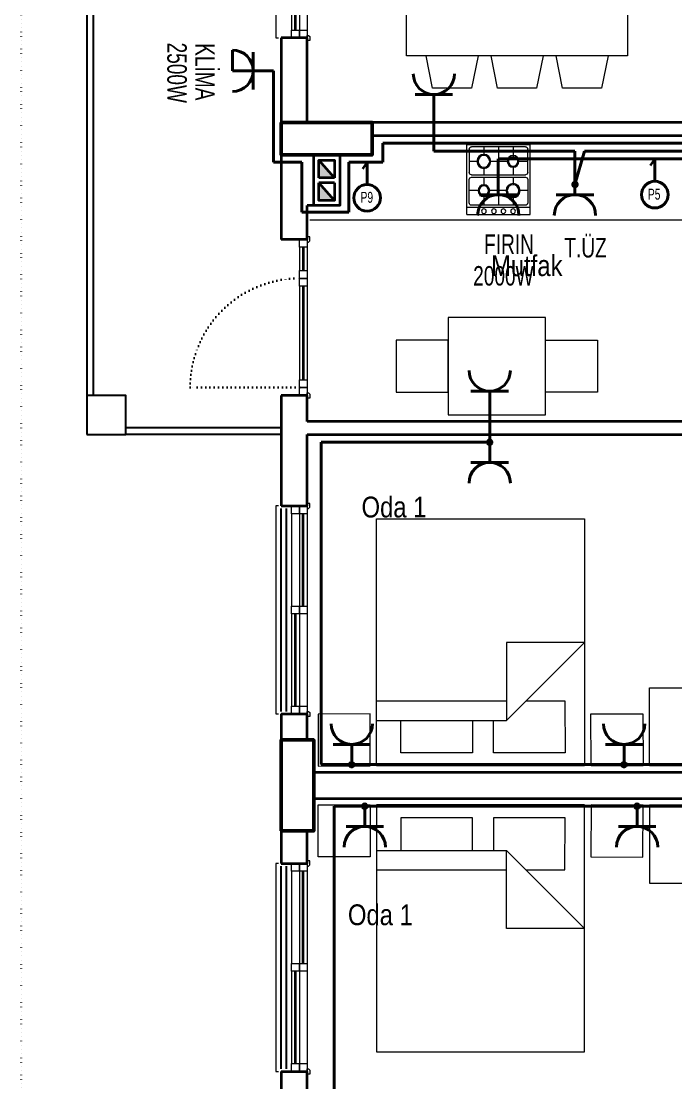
# Model space of a CAD drawing. Header units: millimetres. Extents: x 1852829 to 1882754, y -270850 to -231658.
# Drawn here: x 1864723 to 1865226, y -252768 to -251952 of the extents above; entities that cross this region are included whole.
import ezdxf
from ezdxf.enums import TextEntityAlignment as Align

# ---------------------------------------------------------------- set-up
doc = ezdxf.new("R2010")
doc.units = ezdxf.units.MM
for name, pattern in [('CONTINOUS', [0]), ('CONTINU', [0]), ('izdüşüm arka', [3.175, 0, -3.175])]:
    doc.linetypes.add(name, pattern=pattern)
for name, color, linetype, lineweight in [('a_ba', 6, 'Continuous', 50), ('a_doğrama', 251, 'Continuous', 20), ('a_duvar', 251, 'Continuous', 35), ('a_görünüş', 32, 'Continuous', 25), ('a_görünüş_ince', 8, 'Continuous', 20), ('a_izdüşüm_arka', 251, 'izdüşüm arka', 30), ('a_not_mahal', 253, 'Continuous', 5), ('a_tefriş', 8, 'Continuous', 20), ('Aydınlatma', 4, 'CONTINOUS', 35), ('Priz', 6, 'CONTINOUS', 40)]:
    doc.layers.add(name, color=color, linetype=linetype, lineweight=lineweight)
doc.styles.add('Grupcad', font='arial.ttf', dxfattribs={"width": 0.7})
doc.styles.add('OL', font='tsimplex.shx', dxfattribs={"width": 0.8, "height": 12})
doc.styles.get("Standard").update_dxf_attribs({"font": 'ARIALN.TTF'})

# ---------------------------------------------------------------- blocks, each defined once
blk = doc.blocks.new('kapı_120_c_blok')
at = {"layer": 'a_doğrama', "color": 251}
for points in [[(-2, 119), (-2, 122), (0, 122), (0, 118), (-1, 118), (-2, 119)], [(2.5, 114), (2.5, 96)], [(3.5, 114), (3.5, 96)], [(2.5, 84), (2.5, 12)], [(3.5, 84), (3.5, 12)], [(-2, 1), (-2, -2), (0, -2), (0, 2), (-1, 2), (-2, 1)]]:
    blk.add_lwpolyline(points, dxfattribs=at)
for points in [[(0, 114), (6, 114), (6, 120), (0, 120)], [(0, 90), (6, 90), (6, 96), (0, 96)], [(0, 84), (6, 84), (6, 90), (0, 90)], [(0, 6), (6, 6), (6, 12), (0, 12)], [(0, 0), (6, 0), (6, 6), (0, 6)]]:
    blk.add_lwpolyline(points, close=True, dxfattribs=at)
at = {"layer": 'a_görünüş_ince', "color": 251}
for points in [[(0, 114), (0, 96)], [(6, 114), (6, 96)], [(0, 84), (0, 12)], [(6, 84), (6, 12)]]:
    blk.add_lwpolyline(points, dxfattribs=at)
at = {"layer": 'a_izdüşüm_arka', "color": 251}
blk.add_lwpolyline([(6, 6), (90, 6)], dxfattribs=at)
blk.add_arc((6, 6), 84, 0, 90, dxfattribs=at)
blk = doc.blocks.new('160p')
at = {"layer": 'a_doğrama', "color": 251}
for points in [[(-6, -6), (-6, 0), (-12, 0), (-12, -6)], [(0, -6), (0, 0), (-6, 0), (-6, -6)], [(-6, -83), (-6, -77), (-12, -77), (-12, -83)], [(0, -83), (0, -77), (-6, -77), (-6, -83)], [(-6, -160), (-6, -154), (-12, -154), (-12, -160)], [(0, -160), (0, -154), (-6, -154), (-6, -160)]]:
    blk.add_lwpolyline(points, close=True, dxfattribs=at)
for points in [[(2, -1), (2, 2), (0, 2), (0, -2), (1, -2), (2, -1)], [(-9.5, -6), (-9.5, -77)], [(-8.5, -6), (-8.5, -77)], [(-3.5, -83), (-3.5, -154)], [(-2.5, -83), (-2.5, -154)], [(2, -159), (2, -162), (0, -162), (0, -158), (1, -158), (2, -159)]]:
    blk.add_lwpolyline(points, dxfattribs=at)
at = {"layer": 'a_görünüş_ince', "color": 251}
for points in [[(-22, -160), (-24, -160), (-24, 0), (-22, 0)], [(-12, -77), (-12, -6)], [(-6, -77), (-6, -6)], [(-6, -77), (-6, -6)], [(0, -77), (0, -6)], [(-12, -154), (-12, -83)], [(-6, -154), (-6, -83)], [(-6, -154), (-6, -83)], [(0, -154), (0, -83)]]:
    blk.add_lwpolyline(points, dxfattribs=at)
blk = doc.blocks.new('baca_şönt')
at = {"layer": 'a_duvar'}
h = blk.add_hatch(color=256, dxfattribs=at)
h.dxf.hatch_style = 1
h.paths.add_polyline_path([(21.5, -5), (21.5, -17), (35, -17)])
h.paths.add_polyline_path([(4, -5), (4, -17), (17.5, -17)])
for p, q in [((4, -5), (17.5, -17)), ((17.5, -5), (17.5, -17)), ((21.5, -5), (21.5, -17)), ((21.5, -5), (35, -17))]:
    blk.add_line(p, q, dxfattribs=at)
blk.add_lwpolyline([(0, -21), (39, -21), (39, -1), (0, -1)], close=True, dxfattribs=at)
for points in [[(17.5, -5), (4, -5), (4, -17), (17.5, -17)], [(21.5, -17), (35, -17), (35, -5), (21.5, -5)]]:
    blk.add_lwpolyline(points, dxfattribs=at)
blk = doc.blocks.new('A$C2A0A03CE')
at = {"layer": 'a_tefriş'}
for p, q in [((-54, -24.3), (-54, 24.3)), ((-54, 24.3), (0, 24.3)), ((-48.6, 24.3), (-48.6, -24.3)), ((-46.8, 20.7), (-46.8, -20.7)), ((-27, 22.5), (-45, 22.5)), ((-35.55, 22.5), (-35.55, 15.75)), ((-25.2, -20.7), (-25.2, 20.7)), ((-23.4, -20.7), (-23.4, 20.7)), ((-21.6, 22.5), (-3.6, 22.5)), ((-13.05, 22.5), (-13.05, 14.85)), ((-1.8, 20.7), (-1.8, -20.7)), ((0, -24.3), (0, 24.3)), ((-40.05, 11.25), (-46.8, 11.25)), ((-25.2, 11.25), (-31.05, 11.25)), ((-16.65, 11.25), (-23.4, 11.25)), ((-1.8, 11.25), (-9.45, 11.25)), ((-25.2, 0), (-46.8, 0)), ((-35.55, 6.75), (-35.55, -7.65)), ((-1.8, 0), (-23.4, 0)), ((-13.05, 7.65), (-13.05, -6.75)), ((-39.15, -11.25), (-46.8, -11.25)), ((-35.55, -14.85), (-35.55, -22.5)), ((-25.2, -11.25), (-31.95, -11.25)), ((-17.55, -11.25), (-23.4, -11.25)), ((-13.05, -15.75), (-13.05, -22.5)), ((-1.8, -11.25), (-8.55, -11.25)), ((-54, -24.3), (0, -24.3)), ((-45, -22.5), (-27, -22.5)), ((-3.6, -22.5), (-21.6, -22.5))]:
    blk.add_line(p, q, dxfattribs=at)
for centre, radius in [((-35.55, 11.25), 5.4), ((-51.39, 11.25), 1.8), ((-35.55, 11.25), 4.5), ((-13.05, 11.25), 4.5), ((-13.05, 11.25), 3.6), ((-51.39, 3.75), 1.8), ((-51.39, -3.53), 1.8), ((-35.55, -11.25), 4.5), ((-35.55, -11.25), 3.6), ((-13.05, -11.25), 5.4), ((-13.05, -11.25), 4.5), ((-51.39, -11.25), 1.8)]:
    blk.add_circle(centre, radius, dxfattribs=at)
for centre, start, end in [((-45, 20.7), 90, 180), ((-27, 20.7), 0, 90), ((-21.6, 20.7), 90, 180), ((-3.6, 20.7), 0, 90), ((-45, -20.7), 180, 270), ((-27, -20.7), 270, 0), ((-21.6, -20.7), 180, 270), ((-3.6, -20.7), 270, 0)]:
    blk.add_arc(centre, 1.8, start, end, dxfattribs=at)
blk = doc.blocks.new('tefriş_yatak_çift')
at = {"layer": 'a_tefriş'}
for points in [[(-85, -5), (-85, -45), (-125, -45), (-125, -5)], [(80, -195), (80, -5), (-80, -5), (-80, -195)], [(85, -5), (85, -45), (125, -45), (125, -5)]]:
    blk.add_lwpolyline(points, close=True, dxfattribs=at)
for points in [[(-6.28, -40), (-6.28, -15), (-61.28, -15), (-61.28, -40)], [(35, -55), (65, -55), (65, -15), (10, -15), (10, -40)], [(-80, -40), (20, -40), (80, -100), (20, -100), (20, -40)], [(-80, -55), (20, -55)]]:
    blk.add_lwpolyline(points, dxfattribs=at)
blk = doc.blocks.new('priz')
at = {"layer": 'Priz', "color": 6, "linetype": 'CONTINU'}
blk.add_line((-14.41, 0), (14.41, 0), dxfattribs=at)
blk.add_arc((0, 15.91), 15.91, 180, 0, dxfattribs=at)
blk = doc.blocks.new('BUAT (Enerji)')
at = {"layer": 'Priz', "linetype": 'CONTINU'}
h = blk.add_hatch(color=256, dxfattribs=at)
edge = h.paths.add_edge_path()
edge.add_arc((0, 0), 1.75, 0, 360)
blk.add_circle((0, 0), 1.75, dxfattribs=at)
blk = doc.blocks.new('Kapaklı Priz')
at = {"layer": 'Priz', "color": 6, "linetype": 'CONTINU'}
for p, q in [((0, 0), (0, 15.91)), ((0, 15.91), (15.91, 15.91)), ((-14.41, 0), (14.41, 0))]:
    blk.add_line(p, q, dxfattribs=at)
blk.add_arc((0, 15.91), 15.91, 180, 0, dxfattribs=at)

msp = doc.modelspace()

# ---------------------------------------------------------------- linework, layer by layer
at = {"layer": 'a_ba', "color": 253}
for points in [[(1864922.71, -252029.37), (1864922.71, -252054.37), (1864992.71, -252054.37), (1864992.71, -252029.37)], [(1864922.71, -252574.37), (1864947.71, -252574.37), (1864947.71, -252504.37), (1864922.71, -252504.37)]]:
    msp.add_lwpolyline(points, close=True, dxfattribs=at)
at = {"layer": 'a_duvar'}
for p, q in [((1864922.71, -251964.37), (1864922.71, -252119.37)), ((1864942.71, -252029.37), (1864942.71, -251964.37)), ((1865532.71, -252029.37), (1864942.71, -252029.37)), ((1864992.71, -252039.37), (1865532.71, -252039.37)), ((1864942.71, -252119.37), (1864942.71, -252093.37)), ((1864922.71, -252239.37), (1864922.71, -252324.37)), ((1864942.71, -252259.37), (1864942.71, -252239.37)), ((1865532.71, -252259.37), (1864942.71, -252259.37)), ((1864942.71, -252269.37), (1865532.71, -252269.37)), ((1864942.71, -252324.37), (1864942.71, -252269.37)), ((1864922.71, -252484.37), (1864922.71, -252599.37)), ((1864942.71, -252504.37), (1864942.71, -252484.37)), ((1865324.71, -252529.37), (1864947.71, -252529.37)), ((1864947.71, -252549.37), (1865343.71, -252549.37)), ((1864942.71, -252599.37), (1864942.71, -252574.37)), ((1864922.71, -252599.37), (1864942.71, -252599.37)), ((1864922.71, -252759.37), (1864922.71, -252839.37)), ((1864922.71, -252759.37), (1864942.71, -252759.37)), ((1864942.71, -252809.37), (1864942.71, -252759.37))]:
    msp.add_line(p, q, dxfattribs=at)
for points in [[(1864942.71, -251964.37), (1864922.71, -251964.37)], [(1864947.71, -252093.37), (1864942.71, -252093.37)], [(1864942.71, -252119.37), (1864922.71, -252119.37)], [(1864942.71, -252239.37), (1864922.71, -252239.37)], [(1864922.71, -252324.37), (1864942.71, -252324.37)], [(1864922.71, -252484.37), (1864942.71, -252484.37)]]:
    msp.add_lwpolyline(points, dxfattribs=at)
at = {"layer": 'a_görünüş', "color": 251}
for points in [[(1864773.17, -251679.37), (1864773.17, -252239.37)], [(1864778.17, -251679.37), (1864778.17, -252239.37)], [(1864922.71, -252264.37), (1864803.17, -252264.37)], [(1864922.71, -252269.37), (1864803.17, -252269.37)], [(1864922.71, -252482.37), (1864922.71, -252326.37)], [(1864926.71, -252482.37), (1864926.71, -252326.37)], [(1864922.71, -252757.37), (1864922.71, -252601.37)], [(1864926.71, -252757.37), (1864926.71, -252601.37)]]:
    msp.add_lwpolyline(points, dxfattribs=at)
msp.add_lwpolyline([(1864773.17, -252269.37), (1864803.17, -252269.37), (1864803.17, -252239.37), (1864773.17, -252239.37)], close=True, dxfattribs=at)
at = {"layer": 'a_izdüşüm_arka'}
msp.add_lwpolyline([(1864722.71, -251314.37), (1867202.71, -251314.37), (1867202.71, -253764.37), (1864722.71, -253764.37)], close=True, dxfattribs=at)
at = {"layer": 'a_tefriş'}
msp.add_line((1864944.71, -252104.37), (1865437.71, -252104.37), dxfattribs=at)
for points in [[(1865019.16, -251908.06), (1865189.16, -251908.06), (1865189.16, -251978.06), (1865019.16, -251978.06)], [(1865126.18, -252254.37), (1865126.18, -252179.37), (1865051.18, -252179.37), (1865051.18, -252254.37)], [(1865051.18, -252236.87), (1865051.18, -252196.87), (1865011.18, -252196.87), (1865011.18, -252236.87)], [(1865166.18, -252236.87), (1865126.18, -252236.87), (1865126.18, -252196.87), (1865166.18, -252196.87)], [(1865347.71, -252464.3), (1865347.71, -252524.3), (1865206.1, -252524.3), (1865206.1, -252464.3)], [(1865347.71, -252614.43), (1865347.71, -252554.43), (1865206.1, -252554.43), (1865206.1, -252614.43)]]:
    msp.add_lwpolyline(points, close=True, dxfattribs=at)
for points in [[(1865074.16, -251978.06), (1865069.16, -252003.06), (1865039.16, -252003.06), (1865034.16, -251978.06)], [(1865124.16, -251978.06), (1865119.16, -252003.06), (1865089.16, -252003.06), (1865084.16, -251978.06)], [(1865174.16, -251978.06), (1865169.16, -252003.06), (1865139.16, -252003.06), (1865134.16, -251978.06)]]:
    msp.add_lwpolyline(points, dxfattribs=at)
at = {"layer": 'Aydınlatma'}
for p, q in [((1865210.18, -252057.37), (1865206.64, -252062.59)), ((1864988.81, -252059.8), (1864985.27, -252065.03))]:
    msp.add_line(p, q, dxfattribs=at)
at = {"layer": 'Priz', "linetype": 'CONTINU'}
for p, q in [((1864901.15, -251989.61), (1864916.71, -251989.61)), ((1865040.23, -252007.81), (1865040.23, -252023.37)), ((1865572.71, -252045.37), (1865000.98, -252045.37)), ((1865148.74, -252051.37), (1865040.23, -252051.37)), ((1865560.71, -252057.37), (1865089.75, -252057.37)), ((1865089.75, -252084.93), (1865089.75, -252057.37)), ((1865148.74, -252084.93), (1865148.74, -252051.37)), ((1865355.44, -252051.37), (1865156.03, -252051.37)), ((1865083.15, -252236.02), (1865083.15, -252275.37)), ((1865083.15, -252290.92), (1865083.15, -252275.37)), ((1864977.01, -252507.81), (1864977.01, -252523.37)), ((1865186.53, -252507.81), (1865186.53, -252523.37)), ((1864987.01, -252570.92), (1864987.01, -252555.37)), ((1865196.53, -252570.92), (1865196.53, -252555.37))]:
    msp.add_line(p, q, dxfattribs=at)
at = {"layer": 'Priz'}
for p, q in [((1864916.71, -251989.61), (1864916.71, -252059.8)), ((1865040.23, -252051.37), (1865040.23, -252023.37)), ((1865000.98, -252059.8), (1865000.98, -252045.37)), ((1865148.74, -252077.08), (1865156.03, -252051.37)), ((1864916.71, -252059.8), (1864938.68, -252059.8)), ((1864938.68, -252098.49), (1864938.68, -252059.8)), ((1864974.7, -252059.8), (1864974.7, -252098.49)), ((1864974.7, -252059.8), (1865000.98, -252059.8)), ((1864974.7, -252098.49), (1864938.68, -252098.49)), ((1864953.6, -252275.37), (1865083.15, -252275.37)), ((1864953.6, -252523.37), (1864953.6, -252275.37)), ((1865312.68, -252523.37), (1864953.6, -252523.37)), ((1865397.71, -252555.37), (1864963.6, -252555.37)), ((1864963.6, -252555.37), (1864963.6, -252803.37))]:
    msp.add_line(p, q, dxfattribs=at)
at = {"layer": 'Priz', "color": 4, "linetype": 'CONTINU'}
for p, q in [((1865210.18, -252074.66), (1865210.18, -252057.37)), ((1864988.81, -252077.09), (1864988.81, -252059.8))]:
    msp.add_line(p, q, dxfattribs=at)
for centre in [(1865210.18, -252084.91), (1864988.81, -252087.34)]:
    msp.add_circle(centre, 10.25, dxfattribs=at)

# ---------------------------------------------------------------- block references
at = {"xscale": -1}
msp.add_blockref('kapı_120_c_blok', (1864942.71, -252239.37), dxfattribs=at)
at = {"layer": 'a_duvar', "xscale": -1}
for name, p, rotation in [('160p', (1864942.71, -251964.37), 180), ('baca_şönt', (1864968.71, -252093.37), 270), ('160p', (1864942.71, -252484.37), 180), ('160p', (1864942.71, -252759.37), 180)]:
    msp.add_blockref(name, p, dxfattribs=dict(at, rotation=rotation))
at = {"layer": 'a_tefriş', "color": 113, "xscale": -1, "rotation": 269.9992036728955}
msp.add_blockref('A$C2A0A03CE', (1865089.89, -252046.25), dxfattribs=at)
at = {"layer": 'a_tefriş', "extrusion": (0, 0, -1), "zscale": -1, "rotation": 179.9698299032536}
msp.add_blockref('tefriş_yatak_çift', (-1865076.1, -252529.37), dxfattribs=at)
at = {"layer": 'a_tefriş', "extrusion": (0, 0, -1), "xscale": -1, "zscale": -1, "rotation": 0.0301700967464047}
msp.add_blockref('tefriş_yatak_çift', (-1865076.1, -252549.37), dxfattribs=at)
at = {"layer": 'Aydınlatma', "rotation": 90.00000000000001}
msp.add_blockref('Kapaklı Priz', (1864901.15, -251989.61), dxfattribs=at)
at = {"layer": 'Priz', "linetype": 'CONTINU'}
for p in [(1865040.23, -252007.81), (1864977.01, -252507.81), (1865186.53, -252507.81)]:
    msp.add_blockref('priz', p, dxfattribs=at)
at = {"layer": 'Priz', "color": 4, "linetype": 'CONTINU', "rotation": 180}
for p in [(1865148.74, -252077.08), (1865083.15, -252275.36), (1864977.01, -252523.36), (1865186.53, -252523.36)]:
    msp.add_blockref('BUAT (Enerji)', p, dxfattribs=at)
at = {"layer": 'Priz', "linetype": 'CONTINU', "rotation": 180}
for p in [(1865089.75, -252084.93), (1865148.74, -252084.93), (1865083.15, -252290.92)]:
    msp.add_blockref('priz', p, dxfattribs=at)
at = {"layer": 'Priz', "linetype": 'CONTINU', "xscale": -1}
msp.add_blockref('priz', (1865083.15, -252236.02), dxfattribs=at)
at = {"layer": 'Priz', "color": 4, "linetype": 'CONTINU', "xscale": -1}
for p in [(1864987.01, -252555.37), (1865196.53, -252555.37)]:
    msp.add_blockref('BUAT (Enerji)', p, dxfattribs=at)
at = {"layer": 'Priz', "linetype": 'CONTINU', "xscale": -1, "rotation": 180}
for p in [(1864987.01, -252570.92), (1865196.53, -252570.92)]:
    msp.add_blockref('priz', p, dxfattribs=at)

# ---------------------------------------------------------------- texts
at = {"layer": 'a_not_mahal'}
for s, p in [('Mutfak', (1865084.15, -252147.52)), ('Oda 1', (1864984.52, -252333.2)), ('Oda 1', (1864974.07, -252646.88))]:
    msp.add_text(s, height=16, dxfattribs=at).set_placement(p)
at = {"layer": 'Priz', "color": 4, "linetype": 'CONTINU', "style": 'Grupcad', "width": 0.7}
for s, p in [('2500W', (1864842.58, -251967.91)), ('KLİMA', (1864864.16, -251968.41))]:
    msp.add_text(s, height=15, rotation=270, dxfattribs=at).set_placement(p, align=Align.MIDDLE_LEFT)
at = {"layer": 'Priz', "color": 4, "linetype": 'CONTINU', "style": 'OL', "width": 0.7}
for s, p in [('P9', (1864983.8, -252091.17)), ('P5', (1865204.88, -252088.74))]:
    msp.add_text(s, height=8.4, dxfattribs=at).set_placement(p)
at = {"layer": 'Priz', "color": 4, "linetype": 'CONTINU', "style": 'Grupcad', "width": 0.7}
for s, p in [('FIRIN', (1865078.87, -252122.99)), ('T.ÜZ', (1865140.59, -252125.75)), ('2000W', (1865070.43, -252147.35))]:
    msp.add_text(s, height=15, dxfattribs=at).set_placement(p, align=Align.MIDDLE_LEFT)

doc.saveas('drawing.dxf')
